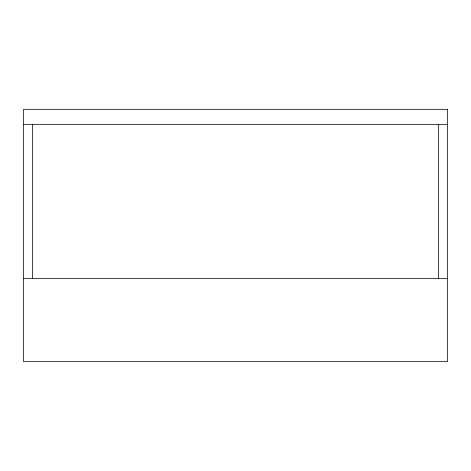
<?xml version="1.0" encoding="UTF-8"?>
<svg xmlns="http://www.w3.org/2000/svg" width="471" height="471" viewBox="0 0 471 471"><rect width="100%" height="100%" fill="white"/><g stroke="black" fill="none" stroke-linecap="round" stroke-linejoin="round"><path stroke-width="0.71" d="M23.55 124.479L447.45 124.479M23.55 278.396L447.45 278.396M438.619 124.479L438.619 278.396M32.381 124.479L32.381 278.396M447.45 109.337L23.55 109.337L23.55 361.663L447.45 361.663L447.45 109.337"/></g></svg>
